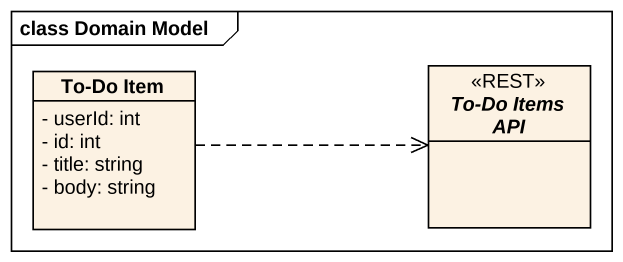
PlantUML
@startuml
mainframe class Domain Model
hide circle
hide empty members
skinparam classAttributeIconSize 0
class "To-Do Item" as To_Do_Item {
  - userId: int
  - id: int
  - title: string
  - body: string
}
interface "To-Do Items API" as To_Do_Items_API <<REST>>
To_Do_Item .right.> To_Do_Items_API
@enduml
